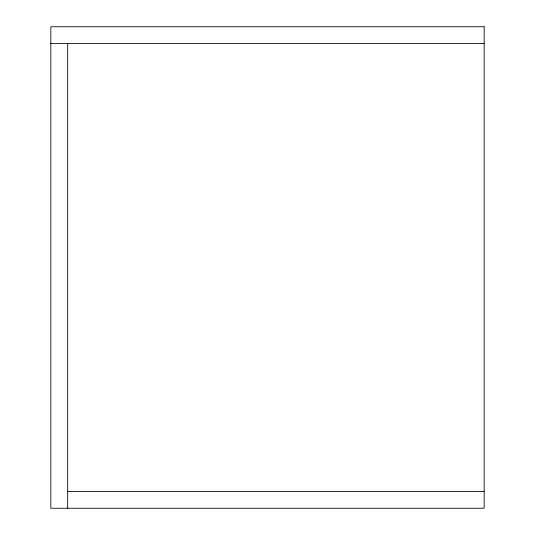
<?xml version="1.0" encoding="UTF-8"?>
<svg xmlns="http://www.w3.org/2000/svg" width="535" height="535" viewBox="0 0 535 535"><rect width="100%" height="100%" fill="white"/><g stroke="black" fill="none" stroke-linecap="round" stroke-linejoin="round"><path stroke-width="0.8" d="M50.825 43.602L484.175 43.602M67.677 491.397L484.175 491.397M67.677 43.602L67.677 508.25M484.175 26.75L50.825 26.75L50.825 508.25L484.175 508.25L484.175 26.75"/></g></svg>
